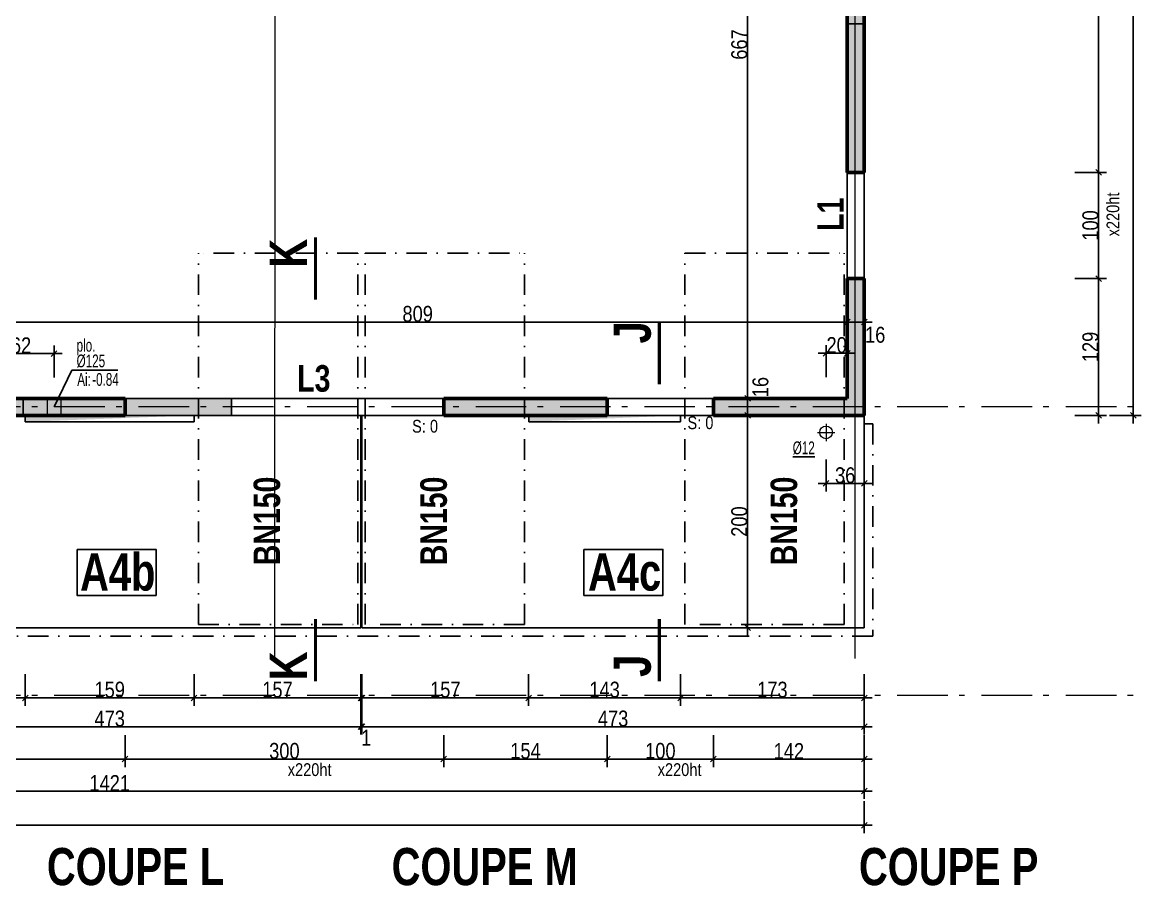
# Model space of a CAD drawing. Header units: centimetres. Extents: x 13865 to 22908, y -23237 to -19037.
# Drawn here: x 20687 to 21738, y -22386 to -21573 of the extents above; entities that cross this region are included whole.
import ezdxf
from ezdxf.enums import TextEntityAlignment as Align

# ---------------------------------------------------------------- set-up
doc = ezdxf.new("R2010")
doc.units = ezdxf.units.CM
doc.header["$LTSCALE"] = 25.4
doc.header["$PDMODE"] = 1
doc.header["$PDSIZE"] = -2
for name, pattern in [('CACHEX2', [19.05, 12.7, -6.35]), ('Style de ligne -6', [1.04164, 0.625, -0.20828, 0.06943, -0.13893]), ('TIRETPTX2', [50.8, 25.4, -12.7, 0, -12.7])]:
    doc.linetypes.add(name, pattern=pattern)
for name, color, linetype in [('01_cote_gen', 4, 'Continuous'), ('01_linteaux', 2, 'Continuous'), ('01_murs_sup', 2, 'CACHEX2'), ('01_poch_murs', 253, 'Continuous'), ('01_texte', 230, 'Continuous'), ('AA_COTES', 2, 'Continuous')]:
    doc.layers.add(name, color=color, linetype=linetype)
for name, color, linetype, lineweight in [('01_murs_coup', 5, 'Continuous', 60), ('01_résv', 32, 'Continuous', 9), ('01_tram_axes', 2, 'TIRETPTX2', 9), ('B Général', 7, 'Continuous', 5)]:
    doc.layers.add(name, color=color, linetype=linetype, lineweight=lineweight)
doc.styles.add('ARIAL NA', font='ARIALN.TTF')
doc.styles.add('impact', font='impact.ttf')
doc.styles.add('STYLE2', font='ARIALN.TTF')
doc.dimstyles.new('JB50', dxfattribs={"dimscale": 0.1, "dimtxt": 150, "dimasz": 15, "dimexe": 0.1, "dimexo": 0.1, "dimgap": 0.09, "dimtad": 1, "dimdec": 1, "dimdsep": 46, "dimtxsty": 'STYLE2', "dimblk1": 'BOND_G', "dimblk2": 'BOND_D', "dimsah": 1, "dimcen": 1.5, "dimdle": 0.01, "dimse1": 1, "dimse2": 1, "dimclrd": 4, "dimclre": 2, "dimclrt": 6, "dimazin": 2, "dimtfac": 2.333333, "dimtdec": 1, "dimtix": 1, "dimtmove": 2, "dimatfit": 3, "dimldrblk": 'BOND_G', "dimfxl": 1, "dimtolj": 1, "dimtzin": 0, "dimarcsym": 0})

# ---------------------------------------------------------------- blocks, each defined once
blk = doc.blocks.new('BOND_G')
at = {"layer": 'AA_COTES', "color": 0}
for p, q in [((0, -5), (0, 15)), ((5, 0), (-5, 0)), ((1.77, 1.77), (-1.77, -1.77))]:
    blk.add_line(p, q, dxfattribs=at)
blk = doc.blocks.new('BOND_D')
at = {"layer": 'AA_COTES', "color": 0}
for p, q in [((5, 0), (-5, 0)), ((-1.77, -1.77), (1.77, 1.77)), ((0, 5), (0, -15))]:
    blk.add_line(p, q, dxfattribs=at)
blk = doc.blocks.new('*D34')
at = {"layer": '01_cote_gen', "color": 4, "lineweight": -2, "ltscale": 200, "transparency": 16777216}
blk.add_line((21700.2, -20789.6), (21700.2, -21712.6), dxfattribs=at)
at = {"layer": 'Defpoints', "color": 0, "ltscale": 200, "transparency": 16777216}
for p in [(21579.7, -20788.1), (21579.7, -21714.1), (21700.2, -21714.1)]:
    blk.add_point(p, dxfattribs=at)
at = {"layer": '01_cote_gen', "color": 4, "lineweight": -2, "ltscale": 200, "transparency": 16777216, "xscale": 1.5, "yscale": 1.5, "zscale": 1.5}
for name, p, rotation in [('BOND_G', (21700.2, -20788.1), 90), ('BOND_D', (21700.2, -21714.1), 270)]:
    blk.add_blockref(name, p, dxfattribs=dict(at, rotation=rotation))
at = {"layer": '01_cote_gen', "color": 6, "ltscale": 200, "transparency": 16777216, "insert": (21692.5, -21251.1), "char_height": 15, "attachment_point": 5, "rotation": 90, "style": 'STYLE2'}
blk.add_mtext('\\A1;926', dxfattribs=at)
blk = doc.blocks.new('*D35')
at = {"layer": '01_cote_gen', "color": 4, "lineweight": -2, "ltscale": 200, "transparency": 16777216}
blk.add_line((21700.2, -21715.6), (21700.2, -21812.6), dxfattribs=at)
at = {"layer": 'Defpoints', "color": 0, "ltscale": 200, "transparency": 16777216}
for p in [(21579.7, -21714.1), (21579.7, -21814.1), (21700.2, -21814.1)]:
    blk.add_point(p, dxfattribs=at)
at = {"layer": '01_cote_gen', "color": 4, "lineweight": -2, "ltscale": 200, "transparency": 16777216, "xscale": 1.5, "yscale": 1.5, "zscale": 1.5}
for name, p, rotation in [('BOND_G', (21700.2, -21714.1), 90), ('BOND_D', (21700.2, -21814.1), 270)]:
    blk.add_blockref(name, p, dxfattribs=dict(at, rotation=rotation))
at = {"layer": '01_cote_gen', "color": 6, "ltscale": 200, "transparency": 16777216, "insert": (21692.5, -21764.1), "char_height": 15, "attachment_point": 5, "rotation": 90, "style": 'STYLE2'}
blk.add_mtext('\\A1;100', dxfattribs=at)
blk = doc.blocks.new('*D36')
at = {"layer": '01_cote_gen', "color": 4, "lineweight": -2, "ltscale": 200, "transparency": 16777216}
blk.add_line((21700.2, -21815.6), (21700.2, -21941.6), dxfattribs=at)
at = {"layer": 'Defpoints', "color": 0, "ltscale": 200, "transparency": 16777216}
for p in [(21579.7, -21814.1), (21579.7, -21943.1), (21700.2, -21943.1)]:
    blk.add_point(p, dxfattribs=at)
at = {"layer": '01_cote_gen', "color": 4, "lineweight": -2, "ltscale": 200, "transparency": 16777216, "xscale": 1.5, "yscale": 1.5, "zscale": 1.5}
for name, p, rotation in [('BOND_G', (21700.2, -21814.1), 90), ('BOND_D', (21700.2, -21943.1), 270)]:
    blk.add_blockref(name, p, dxfattribs=dict(at, rotation=rotation))
at = {"layer": '01_cote_gen', "color": 6, "ltscale": 200, "transparency": 16777216, "insert": (21692.5, -21878.6), "char_height": 15, "attachment_point": 5, "rotation": 90, "style": 'STYLE2'}
blk.add_mtext('\\A1;129', dxfattribs=at)
blk = doc.blocks.new('*D7')
at = {"layer": '01_cote_gen', "color": 4, "lineweight": -2, "ltscale": 200, "transparency": 16777216}
blk.add_line((21732.8, -20560.6), (21732.8, -21941.6), dxfattribs=at)
at = {"layer": 'Defpoints', "color": 0, "ltscale": 200, "transparency": 16777216}
for p in [(21677.7, -20559.1), (21677.7, -21943.1), (21732.8, -21943.1)]:
    blk.add_point(p, dxfattribs=at)
at = {"layer": '01_cote_gen', "color": 4, "lineweight": -2, "ltscale": 200, "transparency": 16777216, "xscale": 1.5, "yscale": 1.5, "zscale": 1.5}
for name, p, rotation in [('BOND_G', (21732.8, -20559.1), 90), ('BOND_D', (21732.8, -21943.1), 270)]:
    blk.add_blockref(name, p, dxfattribs=dict(at, rotation=rotation))
at = {"layer": '01_cote_gen', "color": 6, "ltscale": 200, "transparency": 16777216, "insert": (21725.2, -21251.1), "char_height": 15, "attachment_point": 5, "rotation": 90, "style": 'STYLE2'}
blk.add_mtext('\\A1;1384', dxfattribs=at)
blk = doc.blocks.new('*D8')
at = {"layer": '01_cote_gen', "color": 4, "lineweight": -2, "ltscale": 200, "transparency": 16777216}
blk.add_line((21478, -22266.9), (21339, -22266.9), dxfattribs=at)
at = {"layer": 'Defpoints', "color": 0, "ltscale": 200, "transparency": 16777216}
for p in [(21337.5, -21927.1), (21479.5, -21943.1), (21337.5, -22266.9)]:
    blk.add_point(p, dxfattribs=at)
at = {"layer": '01_cote_gen', "color": 4, "lineweight": -2, "ltscale": 200, "transparency": 16777216, "xscale": 1.5, "yscale": 1.5, "zscale": 1.5, "rotation": 180}
blk.add_blockref('BOND_D', (21337.5, -22266.9), dxfattribs=at)
at = {"layer": '01_cote_gen', "color": 4, "lineweight": -2, "ltscale": 200, "transparency": 16777216, "xscale": 1.5, "yscale": 1.5, "zscale": 1.5}
blk.add_blockref('BOND_G', (21479.5, -22266.9), dxfattribs=at)
at = {"layer": '01_cote_gen', "color": 6, "ltscale": 200, "transparency": 16777216, "insert": (21408.5, -22259.4), "char_height": 15, "attachment_point": 5, "style": 'STYLE2'}
blk.add_mtext('\\A1;142', dxfattribs=at)
blk = doc.blocks.new('*D9')
at = {"layer": '01_cote_gen', "color": 4, "lineweight": -2, "ltscale": 200, "transparency": 16777216}
blk.add_line((21336, -22266.9), (21239, -22266.9), dxfattribs=at)
at = {"layer": 'Defpoints', "color": 0, "ltscale": 200, "transparency": 16777216}
for p in [(21237.5, -21927.1), (21337.5, -21927.1), (21237.5, -22266.9)]:
    blk.add_point(p, dxfattribs=at)
at = {"layer": '01_cote_gen', "color": 4, "lineweight": -2, "ltscale": 200, "transparency": 16777216, "xscale": 1.5, "yscale": 1.5, "zscale": 1.5, "rotation": 180}
blk.add_blockref('BOND_D', (21237.5, -22266.9), dxfattribs=at)
at = {"layer": '01_cote_gen', "color": 4, "lineweight": -2, "ltscale": 200, "transparency": 16777216, "xscale": 1.5, "yscale": 1.5, "zscale": 1.5}
blk.add_blockref('BOND_G', (21337.5, -22266.9), dxfattribs=at)
at = {"layer": '01_cote_gen', "color": 6, "ltscale": 200, "transparency": 16777216, "insert": (21287.5, -22259.3), "char_height": 15, "attachment_point": 5, "style": 'STYLE2'}
blk.add_mtext('\\A1;100', dxfattribs=at)
blk = doc.blocks.new('*D10')
at = {"layer": '01_cote_gen', "color": 4, "lineweight": -2, "ltscale": 200, "transparency": 16777216}
blk.add_line((21236, -22266.9), (21085, -22266.9), dxfattribs=at)
at = {"layer": 'Defpoints', "color": 0, "ltscale": 200, "transparency": 16777216}
for p in [(21083.5, -21927.1), (21237.5, -21927.1), (21083.5, -22266.9)]:
    blk.add_point(p, dxfattribs=at)
at = {"layer": '01_cote_gen', "color": 4, "lineweight": -2, "ltscale": 200, "transparency": 16777216, "xscale": 1.5, "yscale": 1.5, "zscale": 1.5, "rotation": 180}
blk.add_blockref('BOND_D', (21083.5, -22266.9), dxfattribs=at)
at = {"layer": '01_cote_gen', "color": 4, "lineweight": -2, "ltscale": 200, "transparency": 16777216, "xscale": 1.5, "yscale": 1.5, "zscale": 1.5}
blk.add_blockref('BOND_G', (21237.5, -22266.9), dxfattribs=at)
at = {"layer": '01_cote_gen', "color": 6, "ltscale": 200, "transparency": 16777216, "insert": (21160.5, -22259.3), "char_height": 15, "attachment_point": 5, "style": 'STYLE2'}
blk.add_mtext('\\A1;154', dxfattribs=at)
blk = doc.blocks.new('*D11')
at = {"layer": '01_cote_gen', "color": 4, "lineweight": -2, "ltscale": 200, "transparency": 16777216}
blk.add_line((21082, -22266.9), (20785, -22266.9), dxfattribs=at)
at = {"layer": 'Defpoints', "color": 0, "ltscale": 200, "transparency": 16777216}
for p in [(20783.5, -21927.1), (21083.5, -21927.1), (20783.5, -22266.9)]:
    blk.add_point(p, dxfattribs=at)
at = {"layer": '01_cote_gen', "color": 4, "lineweight": -2, "ltscale": 200, "transparency": 16777216, "xscale": 1.5, "yscale": 1.5, "zscale": 1.5, "rotation": 180}
blk.add_blockref('BOND_D', (20783.5, -22266.9), dxfattribs=at)
at = {"layer": '01_cote_gen', "color": 4, "lineweight": -2, "ltscale": 200, "transparency": 16777216, "xscale": 1.5, "yscale": 1.5, "zscale": 1.5}
blk.add_blockref('BOND_G', (21083.5, -22266.9), dxfattribs=at)
at = {"layer": '01_cote_gen', "color": 6, "ltscale": 200, "transparency": 16777216, "insert": (20933.5, -22259.3), "char_height": 15, "attachment_point": 5, "style": 'STYLE2'}
blk.add_mtext('\\A1;300', dxfattribs=at)
blk = doc.blocks.new('*D12')
at = {"layer": '01_cote_gen', "color": 4, "lineweight": -2, "ltscale": 200, "transparency": 16777216}
blk.add_line((20782, -22266.9), (20489, -22266.9), dxfattribs=at)
at = {"layer": 'Defpoints', "color": 0, "ltscale": 200, "transparency": 16777216}
for p in [(20487.5, -21927.1), (20783.5, -21927.1), (20487.5, -22266.9)]:
    blk.add_point(p, dxfattribs=at)
at = {"layer": '01_cote_gen', "color": 4, "lineweight": -2, "ltscale": 200, "transparency": 16777216, "xscale": 1.5, "yscale": 1.5, "zscale": 1.5, "rotation": 180}
blk.add_blockref('BOND_D', (20487.5, -22266.9), dxfattribs=at)
at = {"layer": '01_cote_gen', "color": 4, "lineweight": -2, "ltscale": 200, "transparency": 16777216, "xscale": 1.5, "yscale": 1.5, "zscale": 1.5}
blk.add_blockref('BOND_G', (20783.5, -22266.9), dxfattribs=at)
at = {"layer": '01_cote_gen', "color": 6, "ltscale": 200, "transparency": 16777216, "insert": (20635.5, -22259.3), "char_height": 15, "attachment_point": 5, "style": 'STYLE2'}
blk.add_mtext('\\A1;296', dxfattribs=at)
blk = doc.blocks.new('*D4')
at = {"layer": '01_cote_gen', "color": 4, "lineweight": -2, "ltscale": 200, "transparency": 16777216}
blk.add_line((21478, -22297), (20060, -22297), dxfattribs=at)
at = {"layer": 'Defpoints', "color": 0, "ltscale": 200, "transparency": 16777216}
for p in [(20058.5, -22244.4), (21479.5, -22244.4), (20058.5, -22297)]:
    blk.add_point(p, dxfattribs=at)
at = {"layer": '01_cote_gen', "color": 4, "lineweight": -2, "ltscale": 200, "transparency": 16777216, "xscale": 1.5, "yscale": 1.5, "zscale": 1.5, "rotation": 180}
blk.add_blockref('BOND_D', (20058.5, -22297), dxfattribs=at)
at = {"layer": '01_cote_gen', "color": 4, "lineweight": -2, "ltscale": 200, "transparency": 16777216, "xscale": 1.5, "yscale": 1.5, "zscale": 1.5}
blk.add_blockref('BOND_G', (21479.5, -22297), dxfattribs=at)
at = {"layer": '01_cote_gen', "color": 6, "ltscale": 200, "transparency": 16777216, "insert": (20769, -22289.5), "char_height": 15, "attachment_point": 5, "style": 'STYLE2'}
blk.add_mtext('\\A1;1421', dxfattribs=at)
blk = doc.blocks.new('*D5')
at = {"layer": '01_cote_gen', "color": 4, "lineweight": -2, "ltscale": 200, "transparency": 16777216}
blk.add_line((21478, -22329.2), (18850, -22329.2), dxfattribs=at)
at = {"layer": 'Defpoints', "color": 0, "ltscale": 200, "transparency": 16777216}
for p in [(18848.5, -22244.4), (21479.5, -22244.4), (18848.5, -22329.2)]:
    blk.add_point(p, dxfattribs=at)
at = {"layer": '01_cote_gen', "color": 4, "lineweight": -2, "ltscale": 200, "transparency": 16777216, "xscale": 1.5, "yscale": 1.5, "zscale": 1.5, "rotation": 180}
blk.add_blockref('BOND_D', (18848.5, -22329.2), dxfattribs=at)
at = {"layer": '01_cote_gen', "color": 4, "lineweight": -2, "ltscale": 200, "transparency": 16777216, "xscale": 1.5, "yscale": 1.5, "zscale": 1.5}
blk.add_blockref('BOND_G', (21479.5, -22329.2), dxfattribs=at)
at = {"layer": '01_cote_gen', "color": 6, "ltscale": 200, "transparency": 16777216, "insert": (20164, -22321.6), "char_height": 15, "attachment_point": 5, "style": 'STYLE2'}
blk.add_mtext('\\A1;2631', dxfattribs=at)
blk = doc.blocks.new('*D122')
at = {"layer": '01_cote_gen', "color": 4, "lineweight": -2, "transparency": 16777216}
blk.add_line((20656, -21855.2), (21462, -21855.2), dxfattribs=at)
at = {"layer": 'Defpoints', "color": 0, "transparency": 16777216}
for p in [(20654.5, -21779), (21463.5, -21844.4), (21463.5, -21855.2)]:
    blk.add_point(p, dxfattribs=at)
at = {"layer": '01_cote_gen', "color": 4, "lineweight": -2, "transparency": 16777216, "xscale": 1.5, "yscale": 1.5, "zscale": 1.5, "rotation": 180}
blk.add_blockref('BOND_G', (20654.5, -21855.2), dxfattribs=at)
at = {"layer": '01_cote_gen', "color": 4, "lineweight": -2, "transparency": 16777216, "xscale": 1.5, "yscale": 1.5, "zscale": 1.5}
blk.add_blockref('BOND_D', (21463.5, -21855.2), dxfattribs=at)
at = {"layer": '01_cote_gen', "color": 6, "transparency": 16777216, "insert": (21059, -21847.5), "char_height": 15, "attachment_point": 5, "style": 'STYLE2'}
blk.add_mtext('\\A1;809', dxfattribs=at)
blk = doc.blocks.new('*D123')
at = {"layer": '01_cote_gen', "color": 4, "lineweight": -2, "transparency": 16777216}
blk.add_line((21465, -21855.2), (21478, -21855.2), dxfattribs=at)
at = {"layer": 'Defpoints', "color": 0, "transparency": 16777216}
for p in [(21463.5, -21862.7), (21479.5, -21855.2), (21479.5, -21862.7)]:
    blk.add_point(p, dxfattribs=at)
at = {"layer": '01_cote_gen', "color": 4, "lineweight": -2, "transparency": 16777216, "xscale": 1.5, "yscale": 1.5, "zscale": 1.5, "rotation": 180}
blk.add_blockref('BOND_G', (21463.5, -21855.2), dxfattribs=at)
at = {"layer": '01_cote_gen', "color": 4, "lineweight": -2, "transparency": 16777216, "xscale": 1.5, "yscale": 1.5, "zscale": 1.5}
blk.add_blockref('BOND_D', (21479.5, -21855.2), dxfattribs=at)
at = {"layer": '01_cote_gen', "color": 6, "transparency": 16777216, "insert": (21489.8, -21867.2), "char_height": 15, "attachment_point": 5, "style": 'STYLE2'}
blk.add_mtext('\\A1;16', dxfattribs=at)
blk = doc.blocks.new('*D130')
at = {"layer": '01_cote_gen', "color": 4, "lineweight": -2, "transparency": 16777216}
blk.add_line((21369.6, -21261.6), (21369.6, -21925.6), dxfattribs=at)
at = {"layer": 'Defpoints', "color": 0, "transparency": 16777216}
for p in [(21347.1, -21260.1), (21355.1, -21927.1), (21369.6, -21927.1)]:
    blk.add_point(p, dxfattribs=at)
at = {"layer": '01_cote_gen', "color": 4, "lineweight": -2, "transparency": 16777216, "xscale": 1.5, "yscale": 1.5, "zscale": 1.5}
for name, p, rotation in [('BOND_G', (21369.6, -21260.1), 90), ('BOND_D', (21369.6, -21927.1), 270)]:
    blk.add_blockref(name, p, dxfattribs=dict(at, rotation=rotation))
at = {"layer": '01_cote_gen', "color": 6, "transparency": 16777216, "insert": (21361.9, -21593.6), "char_height": 15, "attachment_point": 5, "rotation": 90, "style": 'STYLE2'}
blk.add_mtext('\\A1;667', dxfattribs=at)
blk = doc.blocks.new('*D131')
at = {"layer": '01_cote_gen', "color": 4, "lineweight": -2, "transparency": 16777216}
blk.add_line((21369.6, -21928.6), (21369.6, -21941.6), dxfattribs=at)
at = {"layer": 'Defpoints', "color": 0, "transparency": 16777216}
for p in [(21358.9, -21927.1), (21358.9, -21943.1), (21369.6, -21943.1)]:
    blk.add_point(p, dxfattribs=at)
at = {"layer": '01_cote_gen', "color": 4, "lineweight": -2, "transparency": 16777216, "xscale": 1.5, "yscale": 1.5, "zscale": 1.5}
for name, p, rotation in [('BOND_G', (21369.6, -21927.1), 90), ('BOND_D', (21369.6, -21943.1), 270)]:
    blk.add_blockref(name, p, dxfattribs=dict(at, rotation=rotation))
at = {"layer": '01_cote_gen', "color": 6, "transparency": 16777216, "insert": (21381.8, -21916.4), "char_height": 15, "attachment_point": 5, "rotation": 90, "style": 'STYLE2'}
blk.add_mtext('\\A1;16', dxfattribs=at)
blk = doc.blocks.new('*D132')
at = {"layer": '01_cote_gen', "color": 4, "lineweight": -2, "transparency": 16777216}
blk.add_line((21369.6, -21944.6), (21369.6, -22141.6), dxfattribs=at)
at = {"layer": 'Defpoints', "color": 0, "transparency": 16777216}
for p in [(21399.1, -21943.1), (21369.6, -22143.1), (21379.5, -22143.1)]:
    blk.add_point(p, dxfattribs=at)
at = {"layer": '01_cote_gen', "color": 4, "lineweight": -2, "transparency": 16777216, "xscale": 1.5, "yscale": 1.5, "zscale": 1.5}
for name, p, rotation in [('BOND_G', (21369.6, -21943.1), 90), ('BOND_D', (21369.6, -22143.1), 270)]:
    blk.add_blockref(name, p, dxfattribs=dict(at, rotation=rotation))
at = {"layer": '01_cote_gen', "color": 6, "transparency": 16777216, "insert": (21361.9, -22043.1), "char_height": 15, "attachment_point": 5, "rotation": 90, "style": 'STYLE2'}
blk.add_mtext('\\A1;200', dxfattribs=at)
blk = doc.blocks.new('*D227')
at = {"layer": '01_résv', "color": 4, "lineweight": -2, "transparency": 16777216}
blk.add_line((20656, -21884.8), (20715.1, -21884.8), dxfattribs=at)
at = {"layer": 'Defpoints', "color": 0, "transparency": 16777216}
for p in [(20716.6, -21884.8), (20654.5, -21905.3), (20716.6, -21935)]:
    blk.add_point(p, dxfattribs=at)
at = {"layer": '01_résv', "color": 4, "lineweight": -2, "transparency": 16777216, "xscale": 1.5, "yscale": 1.5, "zscale": 1.5, "rotation": 180}
blk.add_blockref('BOND_G', (20654.5, -21884.8), dxfattribs=at)
at = {"layer": '01_résv', "color": 4, "lineweight": -2, "transparency": 16777216, "xscale": 1.5, "yscale": 1.5, "zscale": 1.5}
blk.add_blockref('BOND_D', (20716.6, -21884.8), dxfattribs=at)
at = {"layer": '01_résv', "color": 6, "transparency": 16777216, "insert": (20685.5, -21877.2), "char_height": 15, "attachment_point": 5, "style": 'STYLE2'}
blk.add_mtext('\\A1;62', dxfattribs=at)
blk = doc.blocks.new('*D398')
at = {"layer": '01_cote_gen', "color": 4, "lineweight": -2, "transparency": 16777216}
blk.add_line((21004, -22236.4), (20534, -22236.4), dxfattribs=at)
at = {"layer": 'Defpoints', "color": 0, "transparency": 16777216}
for p in [(21005.5, -22097.3), (20532.5, -22108.7), (20532.5, -22236.4)]:
    blk.add_point(p, dxfattribs=at)
at = {"layer": '01_cote_gen', "color": 4, "lineweight": -2, "transparency": 16777216, "xscale": 1.5, "yscale": 1.5, "zscale": 1.5, "rotation": 180}
blk.add_blockref('BOND_D', (20532.5, -22236.4), dxfattribs=at)
at = {"layer": '01_cote_gen', "color": 4, "lineweight": -2, "transparency": 16777216, "xscale": 1.5, "yscale": 1.5, "zscale": 1.5}
blk.add_blockref('BOND_G', (21005.5, -22236.4), dxfattribs=at)
at = {"layer": '01_cote_gen', "color": 6, "transparency": 16777216, "insert": (20769, -22228.8), "char_height": 15, "attachment_point": 5, "style": 'STYLE2'}
blk.add_mtext('\\A1;473', dxfattribs=at)
blk = doc.blocks.new('*D399')
at = {"layer": '01_cote_gen', "color": 4, "lineweight": -2, "transparency": 16777216}
blk.add_line((21478, -22236.4), (21008, -22236.4), dxfattribs=at)
at = {"layer": 'Defpoints', "color": 0, "transparency": 16777216}
for p in [(21006.5, -22143.1), (21479.5, -22143.1), (21006.5, -22236.4)]:
    blk.add_point(p, dxfattribs=at)
at = {"layer": '01_cote_gen', "color": 4, "lineweight": -2, "transparency": 16777216, "xscale": 1.5, "yscale": 1.5, "zscale": 1.5, "rotation": 180}
blk.add_blockref('BOND_D', (21006.5, -22236.4), dxfattribs=at)
at = {"layer": '01_cote_gen', "color": 4, "lineweight": -2, "transparency": 16777216, "xscale": 1.5, "yscale": 1.5, "zscale": 1.5}
blk.add_blockref('BOND_G', (21479.5, -22236.4), dxfattribs=at)
at = {"layer": '01_cote_gen', "color": 6, "transparency": 16777216, "insert": (21243, -22228.8), "char_height": 15, "attachment_point": 5, "style": 'STYLE2'}
blk.add_mtext('\\A1;473', dxfattribs=at)
blk = doc.blocks.new('*D418')
at = {"layer": '01_cote_gen', "color": 4, "lineweight": -2, "transparency": 16777216}
for p, q in [((21004, -22236.4), (21002.5, -22236.4)), ((21005.5, -22236.4), (21006.5, -22236.4)), ((21008, -22236.4), (21009.5, -22236.4))]:
    blk.add_line(p, q, dxfattribs=at)
at = {"layer": 'Defpoints', "color": 0, "transparency": 16777216}
for p in [(21005.5, -22124.8), (21006.5, -22124.8), (21006.5, -22236.4)]:
    blk.add_point(p, dxfattribs=at)
at = {"layer": '01_cote_gen', "color": 4, "lineweight": -2, "transparency": 16777216, "xscale": 1.5, "yscale": 1.5, "zscale": 1.5}
blk.add_blockref('BOND_G', (21005.5, -22236.4), dxfattribs=at)
at = {"layer": '01_cote_gen', "color": 4, "lineweight": -2, "transparency": 16777216, "xscale": 1.5, "yscale": 1.5, "zscale": 1.5, "rotation": 180}
blk.add_blockref('BOND_D', (21006.5, -22236.4), dxfattribs=at)
at = {"layer": '01_cote_gen', "color": 6, "transparency": 16777216, "insert": (21010.5, -22246.8), "char_height": 15, "attachment_point": 5, "style": 'STYLE2'}
blk.add_mtext('\\A1;1', dxfattribs=at)
blk = doc.blocks.new('*D419')
at = {"layer": '01_cote_gen', "color": 4, "lineweight": -2, "transparency": 16777216}
blk.add_line((21004, -22209.3), (20850, -22209.3), dxfattribs=at)
at = {"layer": 'Defpoints', "color": 0, "transparency": 16777216}
for p in [(20848.5, -21949.1), (20848.5, -22209.3), (21005.5, -22213.9)]:
    blk.add_point(p, dxfattribs=at)
at = {"layer": '01_cote_gen', "color": 4, "lineweight": -2, "transparency": 16777216, "xscale": 1.5, "yscale": 1.5, "zscale": 1.5, "rotation": 180}
blk.add_blockref('BOND_D', (20848.5, -22209.3), dxfattribs=at)
at = {"layer": '01_cote_gen', "color": 4, "lineweight": -2, "transparency": 16777216, "xscale": 1.5, "yscale": 1.5, "zscale": 1.5}
blk.add_blockref('BOND_G', (21005.5, -22209.3), dxfattribs=at)
at = {"layer": '01_cote_gen', "color": 6, "transparency": 16777216, "insert": (20927, -22201.6), "char_height": 15, "attachment_point": 5, "style": 'STYLE2'}
blk.add_mtext('\\A1;157', dxfattribs=at)
blk = doc.blocks.new('*D420')
at = {"layer": '01_cote_gen', "color": 4, "lineweight": -2, "transparency": 16777216}
blk.add_line((20847, -22209.3), (20691, -22209.3), dxfattribs=at)
at = {"layer": 'Defpoints', "color": 0, "transparency": 16777216}
for p in [(20689.5, -21949.1), (20848.5, -21949.1), (20689.5, -22209.3)]:
    blk.add_point(p, dxfattribs=at)
at = {"layer": '01_cote_gen', "color": 4, "lineweight": -2, "transparency": 16777216, "xscale": 1.5, "yscale": 1.5, "zscale": 1.5, "rotation": 180}
blk.add_blockref('BOND_D', (20689.5, -22209.3), dxfattribs=at)
at = {"layer": '01_cote_gen', "color": 4, "lineweight": -2, "transparency": 16777216, "xscale": 1.5, "yscale": 1.5, "zscale": 1.5}
blk.add_blockref('BOND_G', (20848.5, -22209.3), dxfattribs=at)
at = {"layer": '01_cote_gen', "color": 6, "transparency": 16777216, "insert": (20769, -22201.6), "char_height": 15, "attachment_point": 5, "style": 'STYLE2'}
blk.add_mtext('\\A1;159', dxfattribs=at)
blk = doc.blocks.new('*D421')
at = {"layer": '01_cote_gen', "color": 4, "lineweight": -2, "transparency": 16777216}
blk.add_line((20688, -22209.3), (20534, -22209.3), dxfattribs=at)
at = {"layer": 'Defpoints', "color": 0, "transparency": 16777216}
for p in [(20532.5, -22143.1), (20689.5, -22193.4), (20532.5, -22209.3)]:
    blk.add_point(p, dxfattribs=at)
at = {"layer": '01_cote_gen', "color": 4, "lineweight": -2, "transparency": 16777216, "xscale": 1.5, "yscale": 1.5, "zscale": 1.5, "rotation": 180}
blk.add_blockref('BOND_D', (20532.5, -22209.3), dxfattribs=at)
at = {"layer": '01_cote_gen', "color": 4, "lineweight": -2, "transparency": 16777216, "xscale": 1.5, "yscale": 1.5, "zscale": 1.5}
blk.add_blockref('BOND_G', (20689.5, -22209.3), dxfattribs=at)
at = {"layer": '01_cote_gen', "color": 6, "transparency": 16777216, "insert": (20611, -22201.6), "char_height": 15, "attachment_point": 5, "style": 'STYLE2'}
blk.add_mtext('\\A1;157', dxfattribs=at)
blk = doc.blocks.new('*D422')
at = {"layer": '01_cote_gen', "color": 4, "lineweight": -2, "transparency": 16777216}
blk.add_line((21478, -22209.3), (21308, -22209.3), dxfattribs=at)
at = {"layer": 'Defpoints', "color": 0, "transparency": 16777216}
for p in [(21479.5, -21943.1), (21306.5, -21949.1), (21306.5, -22209.3)]:
    blk.add_point(p, dxfattribs=at)
at = {"layer": '01_cote_gen', "color": 4, "lineweight": -2, "transparency": 16777216, "xscale": 1.5, "yscale": 1.5, "zscale": 1.5, "rotation": 180}
blk.add_blockref('BOND_D', (21306.5, -22209.3), dxfattribs=at)
at = {"layer": '01_cote_gen', "color": 4, "lineweight": -2, "transparency": 16777216, "xscale": 1.5, "yscale": 1.5, "zscale": 1.5}
blk.add_blockref('BOND_G', (21479.5, -22209.3), dxfattribs=at)
at = {"layer": '01_cote_gen', "color": 6, "transparency": 16777216, "insert": (21393, -22201.6), "char_height": 15, "attachment_point": 5, "style": 'STYLE2'}
blk.add_mtext('\\A1;173', dxfattribs=at)
blk = doc.blocks.new('*D423')
at = {"layer": '01_cote_gen', "color": 4, "lineweight": -2, "transparency": 16777216}
blk.add_line((21305, -22209.3), (21165, -22209.3), dxfattribs=at)
at = {"layer": 'Defpoints', "color": 0, "transparency": 16777216}
for p in [(21163.5, -21949.1), (21306.5, -21949.1), (21163.5, -22209.3)]:
    blk.add_point(p, dxfattribs=at)
at = {"layer": '01_cote_gen', "color": 4, "lineweight": -2, "transparency": 16777216, "xscale": 1.5, "yscale": 1.5, "zscale": 1.5, "rotation": 180}
blk.add_blockref('BOND_D', (21163.5, -22209.3), dxfattribs=at)
at = {"layer": '01_cote_gen', "color": 4, "lineweight": -2, "transparency": 16777216, "xscale": 1.5, "yscale": 1.5, "zscale": 1.5}
blk.add_blockref('BOND_G', (21306.5, -22209.3), dxfattribs=at)
at = {"layer": '01_cote_gen', "color": 6, "transparency": 16777216, "insert": (21235, -22201.6), "char_height": 15, "attachment_point": 5, "style": 'STYLE2'}
blk.add_mtext('\\A1;143', dxfattribs=at)
blk = doc.blocks.new('*D424')
at = {"layer": '01_cote_gen', "color": 4, "lineweight": -2, "transparency": 16777216}
blk.add_line((21162, -22209.3), (21008, -22209.3), dxfattribs=at)
at = {"layer": 'Defpoints', "color": 0, "transparency": 16777216}
for p in [(21006.5, -21951.3), (21163.5, -21951.3), (21006.5, -22209.3)]:
    blk.add_point(p, dxfattribs=at)
at = {"layer": '01_cote_gen', "color": 4, "lineweight": -2, "transparency": 16777216, "xscale": 1.5, "yscale": 1.5, "zscale": 1.5, "rotation": 180}
blk.add_blockref('BOND_D', (21006.5, -22209.3), dxfattribs=at)
at = {"layer": '01_cote_gen', "color": 4, "lineweight": -2, "transparency": 16777216, "xscale": 1.5, "yscale": 1.5, "zscale": 1.5}
blk.add_blockref('BOND_G', (21163.5, -22209.3), dxfattribs=at)
at = {"layer": '01_cote_gen', "color": 6, "transparency": 16777216, "insert": (21085, -22201.6), "char_height": 15, "attachment_point": 5, "style": 'STYLE2'}
blk.add_mtext('\\A1;157', dxfattribs=at)
blk = doc.blocks.new('*D759')
at = {"layer": '01_cote_gen', "color": 4, "lineweight": -2, "transparency": 16777216}
blk.add_line((21445, -21884.5), (21462, -21884.5), dxfattribs=at)
at = {"layer": 'Defpoints', "color": 0, "transparency": 16777216}
for p in [(21463.5, -21884.5), (21463.5, -21898.9), (21443.5, -21967.3)]:
    blk.add_point(p, dxfattribs=at)
at = {"layer": '01_cote_gen', "color": 4, "lineweight": -2, "transparency": 16777216, "xscale": 1.5, "yscale": 1.5, "zscale": 1.5, "rotation": 180}
blk.add_blockref('BOND_G', (21443.5, -21884.5), dxfattribs=at)
at = {"layer": '01_cote_gen', "color": 4, "lineweight": -2, "transparency": 16777216, "xscale": 1.5, "yscale": 1.5, "zscale": 1.5}
blk.add_blockref('BOND_D', (21463.5, -21884.5), dxfattribs=at)
at = {"layer": '01_cote_gen', "color": 6, "transparency": 16777216, "insert": (21453.5, -21876.9), "char_height": 15, "attachment_point": 5, "style": 'STYLE2'}
blk.add_mtext('\\A1;20', dxfattribs=at)
blk = doc.blocks.new('*D760')
at = {"layer": '01_cote_gen', "color": 4, "lineweight": -2, "transparency": 16777216}
blk.add_line((21478, -22007.2), (21445, -22007.2), dxfattribs=at)
at = {"layer": 'Defpoints', "color": 0, "transparency": 16777216}
for p in [(21443.5, -21967.3), (21479.5, -21965.4), (21443.5, -22007.2)]:
    blk.add_point(p, dxfattribs=at)
at = {"layer": '01_cote_gen', "color": 4, "lineweight": -2, "transparency": 16777216, "xscale": 1.5, "yscale": 1.5, "zscale": 1.5, "rotation": 180}
blk.add_blockref('BOND_D', (21443.5, -22007.2), dxfattribs=at)
at = {"layer": '01_cote_gen', "color": 4, "lineweight": -2, "transparency": 16777216, "xscale": 1.5, "yscale": 1.5, "zscale": 1.5}
blk.add_blockref('BOND_G', (21479.5, -22007.2), dxfattribs=at)
at = {"layer": '01_cote_gen', "color": 6, "transparency": 16777216, "insert": (21461.5, -21999.6), "char_height": 15, "attachment_point": 5, "style": 'STYLE2'}
blk.add_mtext('\\A1;36', dxfattribs=at)

msp = doc.modelspace()

# ---------------------------------------------------------------- hatches: boundary and pattern name
at = {"layer": '01_murs_sup'}
h = msp.add_hatch(dxfattribs=at)
h.set_pattern_fill('DASH', color=256, scale=2.5, angle=135)
h.set_pattern_definition([(135, (-19639.6114, -6382.543), (-11.2253202, 9e-16), [7.9375, -7.9375])])
h.paths.add_polyline_path([(21237.53, -21927.1), (21083.53, -21927.1), (21083.53, -21943.1), (21237.53, -21943.1)], flags=17)
h.paths.add_polyline_path([(20883.53, -21927.1), (20687.53, -21927.1), (20687.53, -21943.1), (20883.53, -21943.1)], flags=17)
h.paths.add_polyline_path([(20587.53, -21927.1), (20387.53, -21927.1), (20387.53, -21943.1), (20587.53, -21943.1)])
h.paths.add_polyline_path([(20287.53, -21927.1), (20074.53, -21927.1), (20074.53, -21334.1), (20438.53, -21334.1), (20438.53, -21316.1), (20058.53, -21316.1), (20058.53, -21943.1), (20287.53, -21943.1)])
h.paths.add_polyline_path([(20056.53, -21316.1), (19511.53, -21316.1), (19511.53, -21334.1), (20040.53, -21334.1), (20040.53, -21927.1), (19937.53, -21927.1), (19937.53, -21943.1), (20040.53, -21943.1), (20040.53, -22143.1), (20056.53, -22143.1)])
h.paths.add_polyline_path([(19737.53, -21927.1), (19587.53, -21927.1), (19587.53, -21943.1), (19737.53, -21943.1)], flags=17)
h.paths.add_polyline_path([(19487.53, -21927.1), (19357.53, -21927.1), (19357.53, -21943.1), (19487.53, -21943.1)])
h.paths.add_polyline_path([(19257.53, -21927.1), (19051.53, -21927.1), (19051.53, -21334.1), (19409.53, -21334.1), (19409.53, -21316.1), (19033.53, -21316.1), (19033.53, -22151.1), (19049.53, -22151.1), (19049.53, -21943.1), (19257.53, -21943.1)])
h.paths.add_polyline_path([(21479.53, -21814.11), (21463.53, -21814.11), (21463.53, -21927.1), (21337.53, -21927.1), (21337.53, -21943.1), (21479.53, -21943.1)])
h.paths.add_polyline_path([(21463.53, -21474.11), (21479.53, -21474.11), (21479.53, -21289.1), (21463.53, -21289.1), (21463.53, -21316.1), (20540.53, -21316.1), (20540.53, -21334.1), (21463.53, -21334.1)])
h.paths.add_polyline_path([(21479.53, -21574.11), (21463.53, -21574.11), (21463.53, -21714.11), (21479.53, -21714.11)])
at = {"layer": '01_poch_murs'}
h = msp.add_hatch(color=256, dxfattribs=at)
h.dxf.hatch_style = 1
h.paths.add_polyline_path([(19810.54, -20559.1), (19631.54, -20559.1), (19631.54, -20575.1), (19810.54, -20575.1)], flags=17)
h.paths.add_polyline_path([(20056.53, -20559.1), (19910.54, -20559.1), (19910.54, -20575.1), (20040.53, -20575.1), (20040.53, -21168.1), (19384.54, -21168.1), (19384.54, -21186.05), (20056.53, -21186.1)])
h.paths.add_polyline_path([(20190.54, -20559.1), (20058.53, -20559.1), (20058.53, -21186.1), (20322.58, -21186.05), (20322.58, -21168.1), (20074.53, -21168.1), (20074.53, -20575.1), (20190.54, -20575.1)])
h.paths.add_polyline_path([(20750.54, -20559.1), (20490.54, -20559.1), (20490.54, -20575.1), (20636.54, -20575.1), (20636.54, -21168.1), (20424.58, -21168.1), (20424.58, -21186.1), (20970.53, -21186.1), (20970.53, -21168.1), (20654.58, -21168.1), (20654.5, -20575.1), (20750.54, -20575.1)])
h.paths.add_polyline_path([(21010.53, -20559.1), (20850.54, -20559.1), (20850.54, -20575.1), (21010.53, -20575.1)])
h.paths.add_polyline_path([(21479.53, -20559.1), (21310.53, -20559.1), (21310.53, -20575.1), (21463.53, -20575.1), (21463.53, -20688.1), (21479.53, -20688.1)])
h.paths.add_polyline_path([(21479.53, -20788.1), (21463.53, -20788.1), (21463.53, -21242.1), (21154.53, -21242.1), (21154.53, -21260.1), (21463.53, -21260.1), (21463.53, -21714.11), (21479.53, -21714.11)])
h.paths.add_polyline_path([(19691.56, -21316.15), (19242.64, -21316.15), (19242.64, -21334.1), (19460.54, -21334.1), (19460.54, -21927.1), (19357.53, -21927.1), (19357.53, -21943.1), (19637.54, -21943.1), (19637.54, -21927.1), (19478.54, -21927.1), (19478.54, -21334.1), (19691.56, -21334.05)])
h.paths.add_polyline_path([(20056.53, -21316.1), (19793.56, -21316.1), (19793.56, -21334.05), (20040.53, -21334.1), (20040.53, -21927.1), (19937.53, -21927.1), (19937.53, -21943.1), (20056.53, -21943.1)])
h.paths.add_polyline_path([(20322.53, -21316.1), (20058.53, -21316.1), (20058.53, -21943.1), (20187.53, -21943.1), (20187.53, -21927.1), (20074.53, -21927.1), (20074.53, -21334.1), (20322.53, -21334.1)])
h.paths.add_polyline_path([(20970.53, -21316.1), (20424.53, -21316.15), (20424.53, -21334.05), (20636.53, -21334.1), (20636.53, -21927.1), (20487.53, -21927.1), (20487.53, -21943.1), (20783.53, -21943.1), (20783.53, -21927.1), (20654.53, -21927.1), (20654.53, -21333.97), (20970.53, -21333.97)])
h.paths.add_polyline_path([(21237.53, -21927.1), (21083.53, -21927.1), (21083.53, -21943.1), (21237.53, -21943.1)])
h.paths.add_polyline_path([(21479.53, -21814.11), (21463.53, -21814.11), (21463.53, -21927.1), (21337.53, -21927.1), (21337.53, -21943.1), (21479.53, -21943.1)])

# ---------------------------------------------------------------- linework, layer by layer
at = {"layer": '01_linteaux', "ltscale": 200}
for p, q in [((21463.53, -21714.11), (21463.53, -21814.11)), ((21479.53, -21714.11), (21479.53, -21814.11)), ((20783.53, -21927.1), (21083.53, -21927.1)), ((21237.53, -21927.1), (21337.53, -21927.1)), ((20783.53, -21943.1), (21083.53, -21943.1)), ((21237.53, -21943.1), (21337.53, -21943.1)), ((20689.53, -21949.1), (20848.53, -21949.1)), ((21163.53, -21949.1), (21306.53, -21949.1))]:
    msp.add_line(p, q, dxfattribs=at)
at = {"layer": '01_linteaux', "linetype": 'TIRETPTX2', "ltscale": 0.03}
for p, q in [((21002.53, -21790.1), (20852.53, -21790.1)), ((20852.53, -22140.1), (20852.53, -21790.1)), ((21002.53, -22140.1), (21002.53, -21790.1)), ((21009.53, -21790.1), (21159.53, -21790.1)), ((21009.53, -22140.1), (21009.53, -21790.1)), ((21159.53, -22140.1), (21159.53, -21790.1)), ((21310.53, -21790.1), (21460.53, -21790.1)), ((21310.53, -22140.1), (21310.53, -21790.1)), ((21460.53, -22140.1), (21460.53, -21790.1)), ((20689.53, -21949.1), (20689.53, -21943.1)), ((20848.53, -21949.1), (20848.53, -21943.1)), ((21163.53, -21949.1), (21163.53, -21943.1)), ((21306.53, -21949.1), (21306.53, -21943.1)), ((21487.53, -21951.1), (21487.53, -22151.1)), ((20852.53, -22140.1), (21002.53, -22140.1)), ((21159.53, -22140.1), (21009.53, -22140.1)), ((21460.53, -22140.1), (21310.53, -22140.1)), ((21487.53, -22151.1), (20058.53, -22151.1))]:
    msp.add_line(p, q, dxfattribs=at)
at = {"layer": '01_linteaux'}
for p, q in [((21005.53, -21943.1), (21005.53, -22143.1)), ((21006.53, -21943.1), (21006.53, -22143.1)), ((21479.53, -21943.1), (21479.53, -22143.1)), ((21005.53, -22143.1), (20532.53, -22143.1)), ((21479.53, -22143.1), (21006.53, -22143.1))]:
    msp.add_line(p, q, dxfattribs=at)
at = {"layer": '01_linteaux', "lineweight": 0}
for p, q in [((21435.38, -21959.1), (21451.69, -21959.1)), ((21443.53, -21950.94), (21443.53, -21967.25))]:
    msp.add_line(p, q, dxfattribs=at)
at = {"layer": '01_linteaux', "linetype": 'TIRETPTX2'}
msp.add_line((21479.53, -21951.1), (21487.53, -21951.1), dxfattribs=at)
at = {"layer": '01_linteaux', "lineweight": 0}
msp.add_circle((21443.53, -21959.1), 6, dxfattribs=at)
at = {"layer": '01_linteaux', "ltscale": 200}
for points in [[(20689.53, -21949.1), (20689.53, -21943.1), (20848.53, -21943.1)], [(21163.53, -21949.1), (21163.53, -21943.1), (21306.53, -21943.1)]]:
    msp.add_solid(points, dxfattribs=at)
at = {"layer": '01_murs_coup'}
for p, q in [((21479.53, -20788.1), (21479.53, -21714.11)), ((21463.53, -21714.11), (21463.53, -21260.1)), ((21479.53, -21714.11), (21463.53, -21714.11)), ((21463.53, -21814.11), (21479.53, -21814.11)), ((21463.53, -21927.1), (21463.53, -21814.11)), ((21479.53, -21814.11), (21479.53, -21943.1)), ((20654.53, -21927.1), (20783.53, -21927.1)), ((20783.53, -21927.1), (20783.53, -21943.1)), ((21083.53, -21927.1), (21237.53, -21927.1)), ((21083.53, -21943.1), (21083.53, -21927.1)), ((21237.53, -21927.1), (21237.53, -21943.1)), ((21337.53, -21943.1), (21337.53, -21927.1)), ((21337.53, -21927.1), (21463.53, -21927.1)), ((20783.53, -21943.1), (20487.53, -21943.1)), ((21237.53, -21943.1), (21083.53, -21943.1)), ((21479.53, -21943.1), (21337.53, -21943.1))]:
    msp.add_line(p, q, dxfattribs=at)
at = {"layer": '01_murs_sup', "ltscale": 0.05}
for p, q in [((21479.53, -21943.1), (21479.53, -21289.1)), ((21463.53, -21927.1), (21463.53, -21334.1)), ((20687.53, -21927.1), (20883.53, -21927.1)), ((20687.53, -21927.1), (20883.53, -21927.1)), ((20687.53, -21927.1), (20687.53, -21943.1)), ((20883.53, -21927.1), (20883.53, -21943.1)), ((21083.53, -21927.1), (21237.53, -21927.1)), ((21083.53, -21927.1), (21237.53, -21927.1)), ((21083.53, -21927.1), (21083.53, -21943.1)), ((21237.53, -21927.1), (21237.53, -21943.1)), ((21337.53, -21927.1), (21463.53, -21927.1)), ((21337.53, -21927.1), (21337.53, -21943.1)), ((20687.53, -21943.1), (20883.53, -21943.1)), ((20687.53, -21943.1), (20883.53, -21943.1)), ((21083.53, -21943.1), (21237.53, -21943.1)), ((21083.53, -21943.1), (21237.53, -21943.1)), ((21337.53, -21943.1), (21479.53, -21943.1)), ((21337.53, -21943.1), (21479.53, -21943.1))]:
    msp.add_line(p, q, dxfattribs=at)
at = {"layer": '01_murs_sup'}
msp.add_line((21479.53, -21574.11), (21463.53, -21574.11), dxfattribs=at)
at = {"layer": '01_résv'}
for p, q in [((20710.37, -21943.1), (20710.37, -21927.1)), ((20710.37, -21927.1), (20722.87, -21927.1)), ((20722.87, -21927.1), (20722.87, -21943.1)), ((20722.87, -21943.1), (20710.37, -21943.1))]:
    msp.add_line(p, q, dxfattribs=at)
msp.add_solid([(20710.37, -21943.1), (20710.37, -21927.1), (20722.64, -21927.1), (20722.87, -21943.1)], dxfattribs=at)
at = {"layer": '01_texte'}
for q in [(20716.56, -21935.02), (20776.54, -21900.36)]:
    msp.add_line((20733.21, -21900.36), q, dxfattribs=at)
at = {"layer": '01_texte', "const_width": 3}
for points in [[(20962.79, -21775.38), (20962.79, -21833.88)], [(21286.57, -21855.39), (21286.57, -21913.89)], [(20962.79, -22135.01), (20962.79, -22193.51)], [(21286.57, -22135.01), (21286.57, -22193.51)]]:
    msp.add_lwpolyline(points, dxfattribs=at)
at = {"layer": '01_texte'}
for points in [[(20738.27, -22069.41), (20812.68, -22069.41), (20812.68, -22112.64), (20738.27, -22112.64)], [(21215.57, -22069.41), (21289.98, -22069.41), (21289.98, -22112.64), (21215.57, -22112.64)]]:
    msp.add_lwpolyline(points, close=True, dxfattribs=at)
at = {"layer": '01_tram_axes', "color": 253, "ltscale": 2}
for p, q in [((20924.59, -22172.23), (20925.01, -20075.94)), ((21471.05, -22172.23), (21471.05, -20075.94))]:
    msp.add_line(p, q, dxfattribs=at)
at = {"layer": 'B Général', "color": 1, "linetype": 'Style de ligne -6', "lineweight": 13, "ltscale": 3}
for p, q in [((21796.28, -21935.1), (16731.13, -21935.1)), ((21796.28, -22207.1), (16731.13, -22207.1))]:
    msp.add_line(p, q, dxfattribs=at)

# ---------------------------------------------------------------- texts
at = {"layer": '01_texte', "style": 'impact'}
for s, height, p in [('L1', 25, (21467.71, -21753.53)), ('K', 35, (20965.18, -21790.2)), ('J', 35, (21288.96, -21864.89)), ('BN150', 25, (20936.97, -22042.52)), ('BN150', 25, (21093.97, -22042.52)), ('BN150', 25, (21423.82, -22042.52)), ('K', 35, (20965.18, -22179.04)), ('J', 35, (21288.96, -22179.04))]:
    msp.add_text(s, height=height, rotation=90, dxfattribs=at).set_placement(p, align=Align.BOTTOM_CENTER)
at = {"layer": '01_texte', "style": 'ARIAL NA'}
msp.add_text('x220ht', height=12, rotation=90, dxfattribs=at).set_placement((21719.66, -21774.37))
at = {"layer": '01_texte', "width": 0.8}
for s, style, p in [('plo.', 'ARIAL NA', (20737.8, -21883.01)), ('%%C125', 'ARIAL NA', (20737.8, -21897.75)), ('Ai:', 'ARIAL NA', (20738.44, -21915.23)), ('-0.84', 'ARIAL NA', (20752.48, -21915.16)), ('%%U%%C12', 'STYLE2', (21412.15, -21979.62))]:
    msp.add_text(s, height=12, dxfattribs=dict(at, style=style)).set_placement(p)
at = {"layer": '01_texte', "style": 'impact'}
msp.add_text('L3', height=25, dxfattribs=at).set_placement((20961.18, -21928.18), align=Align.BOTTOM_CENTER)
at = {"layer": '01_texte', "style": 'ARIAL NA'}
for s, p in [('S: 0', (21053.71, -21959.3)), ('S: 0', (21313.01, -21956)), ('x220ht', (20936.62, -22282.87)), ('x220ht', (21284.98, -22282.87))]:
    msp.add_text(s, height=12, dxfattribs=at).set_placement(p)
at = {"layer": '01_texte', "style": 'impact'}
for s, p in [('A4b', (20776.57, -22090.64)), ('A4c', (21253.86, -22090.64))]:
    msp.add_text(s, height=35, dxfattribs=at).set_placement(p, align=Align.MIDDLE_CENTER)
for s, p in [('COUPE L', (20793.3, -22368.2)), ('COUPE M', (21122.1, -22368.2)), ('COUPE P', (21559.01, -22368.2))]:
    msp.add_text(s, height=35, dxfattribs=at).set_placement(p, align=Align.MIDDLE)

# ---------------------------------------------------------------- dimensions: what is measured, and where the dimension line sits
at = {"layer": '01_cote_gen', "ltscale": 200}
for base, p1, p2, picture, middle in [((21732.85, -21943.1), (21677.7, -20559.1), (21677.7, -21943.1), '*D7', (21725.18, -21251.1)), ((21700.2, -21714.11), (21579.75, -20788.1), (21579.75, -21714.11), '*D34', (21692.53, -21251.11)), ((21700.2, -21814.11), (21579.75, -21714.11), (21579.75, -21814.11), '*D35', (21692.53, -21764.11)), ((21700.2, -21943.1), (21579.75, -21814.11), (21579.75, -21943.1), '*D36', (21692.53, -21878.61))]:
    dim = msp.add_linear_dim(base=base, p1=p1, p2=p2, angle=90, dimstyle='JB50', dxfattribs=at)
    dim.commit()
    dim.dimension.update_dxf_attribs({"geometry": picture, "text_midpoint": middle})
at = {"layer": '01_cote_gen'}
for base, p1, p2, picture, middle in [((21369.6, -21927.1), (21347.1, -21260.1), (21355.08, -21927.1), '*D130', (21361.94, -21593.6)), ((21369.6, -22143.1), (21399.14, -21943.1), (21379.47, -22143.1), '*D132', (21361.94, -22043.1))]:
    dim = msp.add_linear_dim(base=base, p1=p1, p2=p2, angle=90, dimstyle='JB50', dxfattribs=at)
    dim.commit()
    dim.dimension.update_dxf_attribs({"geometry": picture, "text_midpoint": middle})
for base, p1, p2, picture, middle in [((21463.53, -21855.18), (20654.53, -21778.98), (21463.53, -21844.4), '*D122', (21059.03, -21847.51)), ((21463.53, -21884.54), (21443.53, -21967.25), (21463.53, -21898.88), '*D759', (21453.53, -21876.87)), ((21306.53, -22209.27), (21479.53, -21943.1), (21306.53, -21949.1), '*D422', (21393.03, -22201.6)), ((20689.53, -22209.27), (20848.53, -21949.1), (20689.53, -21949.1), '*D420', (20769.03, -22201.6)), ((20848.53, -22209.27), (21005.53, -22213.93), (20848.53, -21949.1), '*D419', (20927.03, -22201.6)), ((21006.53, -22209.27), (21163.53, -21951.27), (21006.53, -21951.27), '*D424', (21085.03, -22201.6)), ((21163.53, -22209.27), (21306.53, -21949.1), (21163.53, -21949.1), '*D423', (21235.03, -22201.6)), ((21443.53, -22007.22), (21479.53, -21965.4), (21443.53, -21967.25), '*D760', (21461.53, -21999.55)), ((20532.53, -22236.43), (21005.53, -22097.3), (20532.53, -22108.7), '*D398', (20769.03, -22228.76)), ((20532.53, -22209.27), (20689.53, -22193.38), (20532.53, -22143.1), '*D421', (20611.03, -22201.6)), ((21006.53, -22236.43), (21479.53, -22143.1), (21006.53, -22143.1), '*D399', (21243.03, -22228.76))]:
    dim = msp.add_linear_dim(base=base, p1=p1, p2=p2, dimstyle='JB50', dxfattribs=at)
    dim.commit()
    dim.dimension.update_dxf_attribs({"geometry": picture, "text_midpoint": middle})
for base, p1, p2, picture, middle in [((21479.53, -21855.18), (21463.53, -21862.68), (21479.53, -21862.68), '*D123', (21489.82, -21867.19)), ((21006.53, -22236.43), (21005.53, -22124.77), (21006.53, -22124.77), '*D418', (21010.5, -22246.85))]:
    dim = msp.add_linear_dim(base=base, p1=p1, p2=p2, dimstyle='JB50', dxfattribs=at)
    dim.commit()
    dim.dimension.update_dxf_attribs({"geometry": picture, "text_midpoint": middle, "dimtype": 160})
dim = msp.add_linear_dim(base=(21369.6, -21943.1), p1=(21358.87, -21927.1), p2=(21358.87, -21943.1), angle=90, dimstyle='JB50', dxfattribs=at)
dim.commit()
dim.dimension.update_dxf_attribs({"geometry": '*D131', "text_midpoint": (21381.83, -21916.42), "dimtype": 160})
at = {"layer": '01_cote_gen', "ltscale": 200}
for base, p1, p2, picture, middle in [((20487.53, -22266.94), (20783.53, -21927.1), (20487.53, -21927.1), '*D12', (20635.53, -22259.27)), ((20783.53, -22266.94), (21083.53, -21927.1), (20783.53, -21927.1), '*D11', (20933.53, -22259.27)), ((21083.53, -22266.94), (21237.53, -21927.1), (21083.53, -21927.1), '*D10', (21160.53, -22259.27)), ((21237.53, -22266.94), (21337.53, -21927.1), (21237.53, -21927.1), '*D9', (21287.53, -22259.27)), ((21337.53, -22266.94), (21479.53, -21943.1), (21337.53, -21927.1), '*D8', (21408.53, -22259.4)), ((18848.53, -22329.23), (21479.53, -22244.44), (18848.53, -22244.44), '*D5', (20164.03, -22321.56)), ((20058.53, -22297.02), (21479.53, -22244.44), (20058.53, -22244.44), '*D4', (20769.03, -22289.48))]:
    dim = msp.add_linear_dim(base=base, p1=p1, p2=p2, dimstyle='JB50', dxfattribs=at)
    dim.commit()
    dim.dimension.update_dxf_attribs({"geometry": picture, "text_midpoint": middle})
at = {"layer": '01_résv'}
dim = msp.add_linear_dim(base=(20716.56, -21884.84), p1=(20654.53, -21905.28), p2=(20716.56, -21935.02), dimstyle='JB50', dxfattribs=at)
dim.commit()
dim.dimension.update_dxf_attribs({"geometry": '*D227', "text_midpoint": (20685.55, -21877.17)})

doc.saveas('drawing.dxf')
